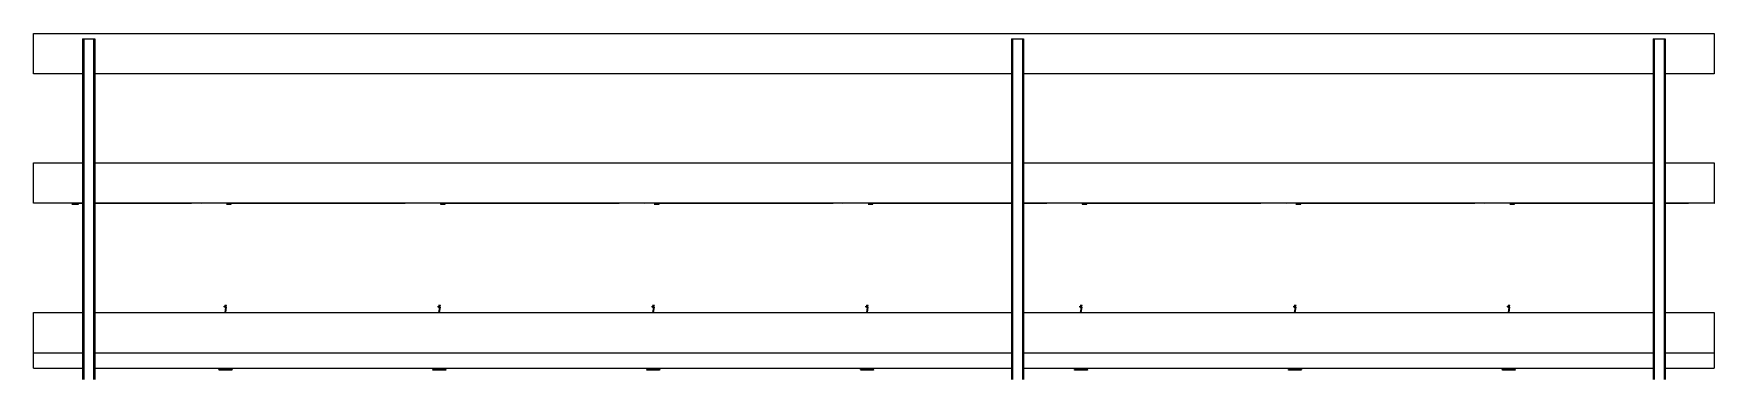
# Model space of a CAD drawing. Header units: millimetres. Extents: x -9331 to 290327, y -149899 to 15728.
# Drawn here: x -8141 to -2640, y 14597 to 15728 of the extents above; entities that cross this region are included whole.
import ezdxf

# ---------------------------------------------------------------- set-up
doc = ezdxf.new("R2010")
doc.units = ezdxf.units.MM
doc.header["$LTSCALE"] = 2

msp = doc.modelspace()

# ---------------------------------------------------------------- linework, layer by layer
at = {"color": 7, "linetype": 'Continuous', "lineweight": 25}
for p, q in [((-8141.09, 15596.47), (-8141.09, 15728.47)), ((-8141.09, 15728.47), (-2641.09, 15728.47)), ((-7981.09, 15711.47), (-7981.09, 14597.31)), ((-7981.09, 15711.47), (-7941.09, 15711.47)), ((-7977.09, 15711.47), (-7977.09, 14597.31)), ((-7945.09, 15711.47), (-7945.09, 14597.31)), ((-7941.09, 15711.47), (-7941.09, 14597.31)), ((-4941.09, 15711.47), (-4901.09, 15711.47)), ((-4941.09, 15711.47), (-4941.09, 14597.31)), ((-4937.09, 15711.47), (-4937.09, 14597.31)), ((-4905.09, 15711.47), (-4905.09, 14597.31)), ((-4901.09, 15711.47), (-4901.09, 14597.31)), ((-2841.09, 15711.47), (-2801.09, 15711.47)), ((-2841.09, 15711.47), (-2841.09, 14597.31)), ((-2837.09, 15711.47), (-2837.09, 14597.31)), ((-2805.09, 15711.47), (-2805.09, 14597.31)), ((-2801.09, 15711.47), (-2801.09, 14597.31)), ((-2641.09, 15728.47), (-2641.09, 15596.47)), ((-7981.09, 15596.47), (-8141.09, 15596.47)), ((-4941.09, 15596.47), (-7941.09, 15596.47)), ((-2841.09, 15596.47), (-4901.09, 15596.47)), ((-2641.09, 15596.47), (-2801.09, 15596.47)), ((-8141.09, 15173.47), (-8141.09, 15305.47)), ((-8141.09, 15305.47), (-7981.09, 15305.47)), ((-7941.09, 15305.47), (-4941.09, 15305.47)), ((-4901.09, 15305.47), (-2841.09, 15305.47)), ((-2801.09, 15305.47), (-2641.09, 15305.47)), ((-2641.09, 15305.47), (-2641.09, 15173.47)), ((-7981.09, 15173.47), (-8141.09, 15173.47)), ((-8016.09, 15170.65), (-7994.09, 15170.65)), ((-8009.09, 15173.47), (-8009.09, 15170.65)), ((-7994.09, 15170.65), (-7994.09, 15173.47)), ((-7981.09, 15172.65), (-7994.09, 15172.65)), ((-4941.09, 15173.47), (-7941.09, 15173.47)), ((-7624.73, 15172.65), (-7941.09, 15172.65)), ((-7593.05, 15173.47), (-7593.38, 15173.18)), ((-7541.07, 15173.18), (-7541.41, 15173.47)), ((-7509.73, 15170.65), (-7494.09, 15170.65)), ((-7509.09, 15173.47), (-7509.09, 15170.65)), ((-7494.09, 15170.65), (-7494.09, 15173.47)), ((-6924.73, 15172.65), (-7494.09, 15172.65)), ((-6893.05, 15173.47), (-6893.38, 15173.18)), ((-6841.07, 15173.18), (-6841.41, 15173.47)), ((-6809.73, 15170.65), (-6794.09, 15170.65)), ((-6809.09, 15173.47), (-6809.09, 15170.65)), ((-6794.09, 15170.65), (-6794.09, 15173.47)), ((-6224.73, 15172.65), (-6794.09, 15172.65)), ((-6193.05, 15173.47), (-6193.38, 15173.18)), ((-6141.07, 15173.18), (-6141.41, 15173.47)), ((-6109.73, 15170.65), (-6094.09, 15170.65)), ((-6109.09, 15173.47), (-6109.09, 15170.65)), ((-6094.09, 15170.65), (-6094.09, 15173.47)), ((-5524.73, 15172.65), (-6094.09, 15172.65)), ((-5493.05, 15173.47), (-5493.38, 15173.18)), ((-5441.07, 15173.18), (-5441.41, 15173.47)), ((-5409.73, 15170.65), (-5394.09, 15170.65)), ((-5409.09, 15173.47), (-5409.09, 15170.65)), ((-5394.09, 15170.65), (-5394.09, 15173.47)), ((-4941.09, 15172.65), (-5394.09, 15172.65)), ((-2841.09, 15173.47), (-4901.09, 15173.47)), ((-4824.73, 15172.65), (-4901.09, 15172.65)), ((-4793.05, 15173.47), (-4793.38, 15173.18)), ((-4741.07, 15173.18), (-4741.41, 15173.47)), ((-4709.73, 15170.65), (-4694.09, 15170.65)), ((-4709.09, 15173.47), (-4709.09, 15170.65)), ((-4694.09, 15170.65), (-4694.09, 15173.47)), ((-4124.73, 15172.65), (-4694.09, 15172.65)), ((-4093.05, 15173.47), (-4093.38, 15173.18)), ((-4041.07, 15173.18), (-4041.41, 15173.47)), ((-4009.73, 15170.65), (-3994.09, 15170.65)), ((-4009.09, 15173.47), (-4009.09, 15170.65)), ((-3994.09, 15170.65), (-3994.09, 15173.47)), ((-3424.73, 15172.65), (-3994.09, 15172.65)), ((-3393.05, 15173.47), (-3393.38, 15173.18)), ((-3341.07, 15173.18), (-3341.41, 15173.47)), ((-3309.73, 15170.65), (-3294.09, 15170.65)), ((-3309.09, 15173.47), (-3309.09, 15170.65)), ((-3294.09, 15170.65), (-3294.09, 15173.47)), ((-2841.09, 15172.65), (-3294.09, 15172.65)), ((-2641.09, 15173.47), (-2801.09, 15173.47)), ((-2724.73, 15172.65), (-2801.09, 15172.65)), ((-2693.05, 15173.47), (-2693.38, 15173.18)), ((-2641.07, 15173.18), (-2641.41, 15173.47)), ((-8141.09, 14816.31), (-7981.09, 14816.31)), ((-8141.09, 14634.31), (-8141.09, 14816.31)), ((-7941.09, 14816.31), (-4941.09, 14816.31)), ((-7516.25, 14836.26), (-7517.23, 14836.43)), ((-7515.58, 14840.26), (-7514.59, 14840.1)), ((-7514.59, 14839.39), (-7515.49, 14833.98)), ((-7515.49, 14833.98), (-7511.44, 14833.98)), ((-7515.49, 14833.98), (-7515.49, 14833.27)), ((-7511.68, 14833.27), (-7515.49, 14833.27)), ((-7514.59, 14840.1), (-7510.54, 14840.1)), ((-7514.59, 14840.1), (-7514.59, 14839.39)), ((-7510.54, 14839.39), (-7514.59, 14839.39)), ((-7514.5, 14816.31), (-7511.68, 14833.27)), ((-7510.69, 14833.11), (-7513.49, 14816.31)), ((-7510.69, 14833.11), (-7511.68, 14833.27)), ((-7511.44, 14833.98), (-7510.54, 14839.39)), ((-7510.54, 14839.39), (-7510.54, 14840.1)), ((-7510.54, 14840.1), (-7509.55, 14839.94)), ((-6816.25, 14836.26), (-6817.23, 14836.43)), ((-6815.58, 14840.26), (-6814.59, 14840.1)), ((-6814.59, 14839.39), (-6815.49, 14833.98)), ((-6815.49, 14833.98), (-6811.44, 14833.98)), ((-6815.49, 14833.98), (-6815.49, 14833.27)), ((-6811.68, 14833.27), (-6815.49, 14833.27)), ((-6814.59, 14840.1), (-6810.54, 14840.1)), ((-6814.59, 14840.1), (-6814.59, 14839.39)), ((-6810.54, 14839.39), (-6814.59, 14839.39)), ((-6814.5, 14816.31), (-6811.68, 14833.27)), ((-6810.69, 14833.11), (-6813.49, 14816.31)), ((-6810.69, 14833.11), (-6811.68, 14833.27)), ((-6811.44, 14833.98), (-6810.54, 14839.39)), ((-6810.54, 14839.39), (-6810.54, 14840.1)), ((-6810.54, 14840.1), (-6809.55, 14839.94)), ((-6116.25, 14836.26), (-6117.23, 14836.43)), ((-6115.58, 14840.26), (-6114.59, 14840.1)), ((-6114.59, 14839.39), (-6115.49, 14833.98)), ((-6115.49, 14833.98), (-6111.44, 14833.98)), ((-6115.49, 14833.98), (-6115.49, 14833.27)), ((-6111.68, 14833.27), (-6115.49, 14833.27)), ((-6114.59, 14840.1), (-6110.54, 14840.1)), ((-6114.59, 14840.1), (-6114.59, 14839.39)), ((-6110.54, 14839.39), (-6114.59, 14839.39)), ((-6114.5, 14816.31), (-6111.68, 14833.27)), ((-6110.69, 14833.11), (-6113.49, 14816.31)), ((-6110.69, 14833.11), (-6111.68, 14833.27)), ((-6111.44, 14833.98), (-6110.54, 14839.39)), ((-6110.54, 14839.39), (-6110.54, 14840.1)), ((-6110.54, 14840.1), (-6109.55, 14839.94)), ((-5416.25, 14836.26), (-5417.23, 14836.43)), ((-5415.58, 14840.26), (-5414.59, 14840.1)), ((-5414.59, 14839.39), (-5415.49, 14833.98)), ((-5415.49, 14833.98), (-5411.44, 14833.98)), ((-5415.49, 14833.98), (-5415.49, 14833.27)), ((-5411.68, 14833.27), (-5415.49, 14833.27)), ((-5414.59, 14840.1), (-5410.54, 14840.1)), ((-5414.59, 14840.1), (-5414.59, 14839.39)), ((-5410.54, 14839.39), (-5414.59, 14839.39)), ((-5414.5, 14816.31), (-5411.68, 14833.27)), ((-5410.69, 14833.11), (-5413.49, 14816.31)), ((-5410.69, 14833.11), (-5411.68, 14833.27)), ((-5411.44, 14833.98), (-5410.54, 14839.39)), ((-5410.54, 14839.39), (-5410.54, 14840.1)), ((-5410.54, 14840.1), (-5409.55, 14839.94)), ((-4901.09, 14816.31), (-2841.09, 14816.31)), ((-4716.25, 14836.26), (-4717.23, 14836.43)), ((-4715.58, 14840.26), (-4714.59, 14840.1)), ((-4714.59, 14839.39), (-4715.49, 14833.98)), ((-4715.49, 14833.98), (-4711.44, 14833.98)), ((-4715.49, 14833.98), (-4715.49, 14833.27)), ((-4711.68, 14833.27), (-4715.49, 14833.27)), ((-4714.59, 14840.1), (-4710.54, 14840.1)), ((-4714.59, 14840.1), (-4714.59, 14839.39)), ((-4710.54, 14839.39), (-4714.59, 14839.39)), ((-4714.5, 14816.31), (-4711.68, 14833.27)), ((-4710.69, 14833.11), (-4713.49, 14816.31)), ((-4710.69, 14833.11), (-4711.68, 14833.27)), ((-4711.44, 14833.98), (-4710.54, 14839.39)), ((-4710.54, 14839.39), (-4710.54, 14840.1)), ((-4710.54, 14840.1), (-4709.55, 14839.94)), ((-4016.25, 14836.26), (-4017.23, 14836.43)), ((-4015.58, 14840.26), (-4014.59, 14840.1)), ((-4014.59, 14839.39), (-4015.49, 14833.98)), ((-4015.49, 14833.98), (-4011.44, 14833.98)), ((-4015.49, 14833.98), (-4015.49, 14833.27)), ((-4011.68, 14833.27), (-4015.49, 14833.27)), ((-4014.59, 14840.1), (-4010.54, 14840.1)), ((-4014.59, 14840.1), (-4014.59, 14839.39)), ((-4010.54, 14839.39), (-4014.59, 14839.39)), ((-4014.5, 14816.31), (-4011.68, 14833.27)), ((-4010.69, 14833.11), (-4013.49, 14816.31)), ((-4010.69, 14833.11), (-4011.68, 14833.27)), ((-4011.44, 14833.98), (-4010.54, 14839.39)), ((-4010.54, 14839.39), (-4010.54, 14840.1)), ((-4010.54, 14840.1), (-4009.55, 14839.94)), ((-3316.25, 14836.26), (-3317.23, 14836.43)), ((-3315.58, 14840.26), (-3314.59, 14840.1)), ((-3314.59, 14839.39), (-3315.49, 14833.98)), ((-3315.49, 14833.98), (-3311.44, 14833.98)), ((-3315.49, 14833.98), (-3315.49, 14833.27)), ((-3311.68, 14833.27), (-3315.49, 14833.27)), ((-3314.59, 14840.1), (-3310.54, 14840.1)), ((-3314.59, 14840.1), (-3314.59, 14839.39)), ((-3310.54, 14839.39), (-3314.59, 14839.39)), ((-3314.5, 14816.31), (-3311.68, 14833.27)), ((-3310.69, 14833.11), (-3313.49, 14816.31)), ((-3310.69, 14833.11), (-3311.68, 14833.27)), ((-3311.44, 14833.98), (-3310.54, 14839.39)), ((-3310.54, 14839.39), (-3310.54, 14840.1)), ((-3310.54, 14840.1), (-3309.55, 14839.94)), ((-2801.09, 14816.31), (-2641.09, 14816.31)), ((-2641.09, 14816.31), (-2641.09, 14634.31)), ((-8141.09, 14684.31), (-7981.09, 14684.31)), ((-8141.09, 14634.31), (-7981.09, 14634.31)), ((-7941.09, 14684.31), (-4941.09, 14684.31)), ((-7941.09, 14634.31), (-4941.09, 14634.31)), ((-4901.09, 14684.31), (-2841.09, 14684.31)), ((-4901.09, 14634.31), (-2841.09, 14634.31)), ((-2801.09, 14684.31), (-2641.09, 14684.31)), ((-2801.09, 14634.31), (-2641.09, 14634.31)), ((-7534.59, 14629.69), (-7491.33, 14629.69)), ((-7493.69, 14628.69), (-7533.59, 14628.69)), ((-7493.69, 14627.69), (-7533.59, 14627.69)), ((-7493.69, 14627.69), (-7493.69, 14628.69)), ((-7492.7, 14627.52), (-7493.69, 14627.69)), ((-6834.59, 14629.69), (-6791.33, 14629.69)), ((-6793.69, 14628.69), (-6833.59, 14628.69)), ((-6793.69, 14627.69), (-6833.59, 14627.69)), ((-6793.69, 14627.69), (-6793.69, 14628.69)), ((-6792.7, 14627.52), (-6793.69, 14627.69)), ((-6134.59, 14629.69), (-6091.33, 14629.69)), ((-6093.69, 14628.69), (-6133.59, 14628.69)), ((-6093.69, 14627.69), (-6133.59, 14627.69)), ((-6093.69, 14627.69), (-6093.69, 14628.69)), ((-6092.7, 14627.52), (-6093.69, 14627.69)), ((-5434.59, 14629.69), (-5391.33, 14629.69)), ((-5393.69, 14628.69), (-5433.59, 14628.69)), ((-5393.69, 14627.69), (-5433.59, 14627.69)), ((-5393.69, 14627.69), (-5393.69, 14628.69)), ((-5392.7, 14627.52), (-5393.69, 14627.69)), ((-4734.59, 14629.69), (-4691.33, 14629.69)), ((-4693.69, 14628.69), (-4733.59, 14628.69)), ((-4693.69, 14627.69), (-4733.59, 14627.69)), ((-4693.69, 14627.69), (-4693.69, 14628.69)), ((-4692.7, 14627.52), (-4693.69, 14627.69)), ((-4034.59, 14629.69), (-3991.33, 14629.69)), ((-3993.69, 14628.69), (-4033.59, 14628.69)), ((-3993.69, 14627.69), (-4033.59, 14627.69)), ((-3993.69, 14627.69), (-3993.69, 14628.69)), ((-3992.7, 14627.52), (-3993.69, 14627.69)), ((-3334.59, 14629.69), (-3291.33, 14629.69)), ((-3293.69, 14628.69), (-3333.59, 14628.69)), ((-3293.69, 14627.69), (-3333.59, 14627.69)), ((-3293.69, 14627.69), (-3293.69, 14628.69)), ((-3292.7, 14627.52), (-3293.69, 14627.69))]:
    msp.add_line(p, q, dxfattribs=at)
at = {"color": 7, "linetype": 'Continuous', "lineweight": 25, "flags": 128}
msp.add_lwpolyline([(-2641.09, 15174.51), (-2640.67, 15174.14), (-2640.37, 15173.88)], dxfattribs=at)
at = {"color": 7, "linetype": 'Continuous', "lineweight": 25}
for centre, radius, start, end in [((-7514.65, 14840.32), 0.93, 183.50481, 273.57225), ((-7511.25, 14834.81), 0.851, 257.42366, 340.21497), ((-7510.35, 14840.22), 0.851, 257.42366, 340.21497), ((-6814.65, 14840.32), 0.93, 183.50481, 273.57225), ((-6811.25, 14834.81), 0.851, 257.42366, 340.21497), ((-6810.35, 14840.22), 0.851, 257.42366, 340.21497), ((-6114.65, 14840.32), 0.93, 183.50481, 273.57225), ((-6111.25, 14834.81), 0.851, 257.42366, 340.21497), ((-6110.35, 14840.22), 0.851, 257.42366, 340.21497), ((-5414.65, 14840.32), 0.93, 183.50481, 273.57225), ((-5411.25, 14834.81), 0.851, 257.42366, 340.21497), ((-5410.35, 14840.22), 0.851, 257.42366, 340.21497), ((-4714.65, 14840.32), 0.93, 183.50481, 273.57225), ((-4711.25, 14834.81), 0.851, 257.42366, 340.21497), ((-4710.35, 14840.22), 0.851, 257.42366, 340.21497), ((-4014.65, 14840.32), 0.93, 183.50481, 273.57225), ((-4011.25, 14834.81), 0.851, 257.42366, 340.21497), ((-4010.35, 14840.22), 0.851, 257.42366, 340.21497), ((-3314.65, 14840.32), 0.93, 183.50481, 273.57225), ((-3311.25, 14834.81), 0.851, 257.42366, 340.21497), ((-3310.35, 14840.22), 0.851, 257.42366, 340.21497), ((-7533.59, 14629.69), 1, 180, 270), ((-7528.59, 14627.69), 1, 90, 180), ((-7493.69, 14627.69), 1, 350.53768, 90), ((-6833.59, 14629.69), 1, 180, 270), ((-6828.59, 14627.69), 1, 90, 180), ((-6793.69, 14627.69), 1, 350.53768, 90), ((-6133.59, 14629.69), 1, 180, 270), ((-6128.59, 14627.69), 1, 90, 180), ((-6093.69, 14627.69), 1, 350.53768, 90), ((-5433.59, 14629.69), 1, 180, 270), ((-5428.59, 14627.69), 1, 90, 180), ((-5393.69, 14627.69), 1, 350.53768, 90), ((-4733.59, 14629.69), 1, 180, 270), ((-4728.59, 14627.69), 1, 90, 180), ((-4693.69, 14627.69), 1, 350.53768, 90), ((-4033.59, 14629.69), 1, 180, 270), ((-4028.59, 14627.69), 1, 90, 180), ((-3993.69, 14627.69), 1, 350.53768, 90), ((-3333.59, 14629.69), 1, 180, 270), ((-3328.59, 14627.69), 1, 90, 180), ((-3293.69, 14627.69), 1, 350.53768, 90)]:
    msp.add_arc(centre, radius, start, end, dxfattribs=at)
for points, knots in [([(-7515.49, 14833.27), (-7515.62, 14833.28), (-7515.9, 14833.3), (-7516.29, 14833.49), (-7516.65, 14833.8), (-7517.05, 14834.38), (-7517.33, 14835.3), (-7517.26, 14836.05), (-7517.23, 14836.43)], [0, 0, 0, 0, 0.095726, 0.1997885, 0.3149821, 0.4424314, 0.7222292, 1, 1, 1, 1]), ([(-7515.49, 14833.98), (-7515.53, 14833.98), (-7515.6, 14833.98), (-7515.73, 14834.01), (-7515.9, 14834.12), (-7516.07, 14834.34), (-7516.25, 14834.77), (-7516.34, 14835.44), (-7516.28, 14835.99), (-7516.25, 14836.26)], [0, 0, 0, 0, 0.0364832, 0.072833, 0.1504444, 0.2492898, 0.3741476, 0.6789551, 1, 1, 1, 1]), ([(-7511.44, 14833.98), (-7511.47, 14833.88), (-7511.54, 14833.67), (-7511.63, 14833.4), (-7511.68, 14833.27)], [0, 0, 0, 0, 0.4965577, 1, 1, 1, 1]), ([(-7510.69, 14833.11), (-7510.64, 14833.4), (-7510.55, 14833.93), (-7510.48, 14834.34), (-7510.45, 14834.52)], [0, 0, 0, 0, 0.5609476, 1, 1, 1, 1]), ([(-6815.49, 14833.27), (-6815.62, 14833.28), (-6815.9, 14833.3), (-6816.29, 14833.49), (-6816.65, 14833.8), (-6817.05, 14834.38), (-6817.33, 14835.3), (-6817.26, 14836.05), (-6817.23, 14836.43)], [0, 0, 0, 0, 0.095726, 0.1997885, 0.3149821, 0.4424314, 0.7222292, 1, 1, 1, 1]), ([(-6815.49, 14833.98), (-6815.53, 14833.98), (-6815.6, 14833.98), (-6815.73, 14834.01), (-6815.9, 14834.12), (-6816.07, 14834.34), (-6816.25, 14834.77), (-6816.34, 14835.44), (-6816.28, 14835.99), (-6816.25, 14836.26)], [0, 0, 0, 0, 0.0364832, 0.072833, 0.1504444, 0.2492898, 0.3741476, 0.6789551, 1, 1, 1, 1]), ([(-6811.44, 14833.98), (-6811.47, 14833.88), (-6811.54, 14833.67), (-6811.63, 14833.4), (-6811.68, 14833.27)], [0, 0, 0, 0, 0.4965577, 1, 1, 1, 1]), ([(-6810.69, 14833.11), (-6810.64, 14833.4), (-6810.55, 14833.93), (-6810.48, 14834.34), (-6810.45, 14834.52)], [0, 0, 0, 0, 0.5609476, 1, 1, 1, 1]), ([(-6115.49, 14833.27), (-6115.62, 14833.28), (-6115.9, 14833.3), (-6116.29, 14833.49), (-6116.65, 14833.8), (-6117.05, 14834.38), (-6117.33, 14835.3), (-6117.26, 14836.05), (-6117.23, 14836.43)], [0, 0, 0, 0, 0.095726, 0.1997885, 0.3149821, 0.4424314, 0.7222292, 1, 1, 1, 1]), ([(-6115.49, 14833.98), (-6115.53, 14833.98), (-6115.6, 14833.98), (-6115.73, 14834.01), (-6115.9, 14834.12), (-6116.07, 14834.34), (-6116.25, 14834.77), (-6116.34, 14835.44), (-6116.28, 14835.99), (-6116.25, 14836.26)], [0, 0, 0, 0, 0.0364832, 0.072833, 0.1504444, 0.2492898, 0.3741476, 0.6789551, 1, 1, 1, 1]), ([(-6111.44, 14833.98), (-6111.47, 14833.88), (-6111.54, 14833.67), (-6111.63, 14833.4), (-6111.68, 14833.27)], [0, 0, 0, 0, 0.4965577, 1, 1, 1, 1]), ([(-6110.69, 14833.11), (-6110.64, 14833.4), (-6110.55, 14833.93), (-6110.48, 14834.34), (-6110.45, 14834.52)], [0, 0, 0, 0, 0.5609476, 1, 1, 1, 1]), ([(-5415.49, 14833.27), (-5415.62, 14833.28), (-5415.9, 14833.3), (-5416.29, 14833.49), (-5416.65, 14833.8), (-5417.05, 14834.38), (-5417.33, 14835.3), (-5417.26, 14836.05), (-5417.23, 14836.43)], [0, 0, 0, 0, 0.095726, 0.1997885, 0.3149821, 0.4424314, 0.7222292, 1, 1, 1, 1]), ([(-5415.49, 14833.98), (-5415.53, 14833.98), (-5415.6, 14833.98), (-5415.73, 14834.01), (-5415.9, 14834.12), (-5416.07, 14834.34), (-5416.25, 14834.77), (-5416.34, 14835.44), (-5416.28, 14835.99), (-5416.25, 14836.26)], [0, 0, 0, 0, 0.0364832, 0.072833, 0.1504444, 0.2492898, 0.3741476, 0.6789551, 1, 1, 1, 1]), ([(-5411.44, 14833.98), (-5411.47, 14833.88), (-5411.54, 14833.67), (-5411.63, 14833.4), (-5411.68, 14833.27)], [0, 0, 0, 0, 0.4965577, 1, 1, 1, 1]), ([(-5410.69, 14833.11), (-5410.64, 14833.4), (-5410.55, 14833.93), (-5410.48, 14834.34), (-5410.45, 14834.52)], [0, 0, 0, 0, 0.5609476, 1, 1, 1, 1]), ([(-4715.49, 14833.27), (-4715.62, 14833.28), (-4715.9, 14833.3), (-4716.29, 14833.49), (-4716.65, 14833.8), (-4717.05, 14834.38), (-4717.33, 14835.3), (-4717.26, 14836.05), (-4717.23, 14836.43)], [0, 0, 0, 0, 0.095726, 0.1997885, 0.3149821, 0.4424314, 0.7222292, 1, 1, 1, 1]), ([(-4715.49, 14833.98), (-4715.53, 14833.98), (-4715.6, 14833.98), (-4715.73, 14834.01), (-4715.9, 14834.12), (-4716.07, 14834.34), (-4716.25, 14834.77), (-4716.34, 14835.44), (-4716.28, 14835.99), (-4716.25, 14836.26)], [0, 0, 0, 0, 0.0364832, 0.072833, 0.1504444, 0.2492898, 0.3741476, 0.6789551, 1, 1, 1, 1]), ([(-4711.44, 14833.98), (-4711.47, 14833.88), (-4711.54, 14833.67), (-4711.63, 14833.4), (-4711.68, 14833.27)], [0, 0, 0, 0, 0.4965577, 1, 1, 1, 1]), ([(-4710.69, 14833.11), (-4710.64, 14833.4), (-4710.55, 14833.93), (-4710.48, 14834.34), (-4710.45, 14834.52)], [0, 0, 0, 0, 0.5609476, 1, 1, 1, 1]), ([(-4015.49, 14833.27), (-4015.62, 14833.28), (-4015.9, 14833.3), (-4016.29, 14833.49), (-4016.65, 14833.8), (-4017.05, 14834.38), (-4017.33, 14835.3), (-4017.26, 14836.05), (-4017.23, 14836.43)], [0, 0, 0, 0, 0.095726, 0.1997885, 0.3149821, 0.4424314, 0.7222292, 1, 1, 1, 1]), ([(-4015.49, 14833.98), (-4015.53, 14833.98), (-4015.6, 14833.98), (-4015.73, 14834.01), (-4015.9, 14834.12), (-4016.07, 14834.34), (-4016.25, 14834.77), (-4016.34, 14835.44), (-4016.28, 14835.99), (-4016.25, 14836.26)], [0, 0, 0, 0, 0.0364832, 0.072833, 0.1504444, 0.2492898, 0.3741476, 0.6789551, 1, 1, 1, 1]), ([(-4011.44, 14833.98), (-4011.47, 14833.88), (-4011.54, 14833.67), (-4011.63, 14833.4), (-4011.68, 14833.27)], [0, 0, 0, 0, 0.4965577, 1, 1, 1, 1]), ([(-4010.69, 14833.11), (-4010.64, 14833.4), (-4010.55, 14833.93), (-4010.48, 14834.34), (-4010.45, 14834.52)], [0, 0, 0, 0, 0.5609476, 1, 1, 1, 1]), ([(-3315.49, 14833.27), (-3315.62, 14833.28), (-3315.9, 14833.3), (-3316.29, 14833.49), (-3316.65, 14833.8), (-3317.05, 14834.38), (-3317.33, 14835.3), (-3317.26, 14836.05), (-3317.23, 14836.43)], [0, 0, 0, 0, 0.095726, 0.1997885, 0.3149821, 0.4424314, 0.7222292, 1, 1, 1, 1]), ([(-3315.49, 14833.98), (-3315.53, 14833.98), (-3315.6, 14833.98), (-3315.73, 14834.01), (-3315.9, 14834.12), (-3316.07, 14834.34), (-3316.25, 14834.77), (-3316.34, 14835.44), (-3316.28, 14835.99), (-3316.25, 14836.26)], [0, 0, 0, 0, 0.0364832, 0.072833, 0.1504444, 0.2492898, 0.3741476, 0.6789551, 1, 1, 1, 1]), ([(-3311.44, 14833.98), (-3311.47, 14833.88), (-3311.54, 14833.67), (-3311.63, 14833.4), (-3311.68, 14833.27)], [0, 0, 0, 0, 0.4965577, 1, 1, 1, 1]), ([(-3310.69, 14833.11), (-3310.64, 14833.4), (-3310.55, 14833.93), (-3310.48, 14834.34), (-3310.45, 14834.52)], [0, 0, 0, 0, 0.5609476, 1, 1, 1, 1]), ([(-7533.59, 14627.69), (-7533.62, 14627.69), (-7533.69, 14627.69), (-7533.82, 14627.73), (-7533.98, 14627.83), (-7534.16, 14628.02), (-7534.38, 14628.39), (-7534.55, 14628.96), (-7534.58, 14629.44), (-7534.59, 14629.69)], [0, 0, 0, 0, 0.0356554, 0.0727469, 0.1551323, 0.2580548, 0.3854336, 0.685874, 1, 1, 1, 1]), ([(-7493.69, 14628.69), (-7493.69, 14628.69), (-7493.68, 14628.69), (-7493.64, 14628.71), (-7493.52, 14628.76), (-7493.29, 14628.85), (-7492.59, 14629.15), (-7491.9, 14629.44), (-7491.33, 14629.69)], [0, 0, 0, 0, 0.0321328, 0.0659773, 0.1434645, 0.2440544, 0.3717218, 1, 1, 1, 1]), ([(-7491.33, 14629.69), (-7491.66, 14629.16), (-7492.06, 14628.53), (-7492.47, 14627.89), (-7492.6, 14627.68), (-7492.67, 14627.57), (-7492.7, 14627.53), (-7492.7, 14627.52), (-7492.7, 14627.52)], [0, 0, 0, 0, 0.6282779, 0.7559355, 0.8565351, 0.9340199, 0.9678651, 1, 1, 1, 1]), ([(-6833.59, 14627.69), (-6833.62, 14627.69), (-6833.69, 14627.69), (-6833.82, 14627.73), (-6833.98, 14627.83), (-6834.16, 14628.02), (-6834.38, 14628.39), (-6834.55, 14628.96), (-6834.58, 14629.44), (-6834.59, 14629.69)], [0, 0, 0, 0, 0.0356554, 0.0727469, 0.1551323, 0.2580548, 0.3854336, 0.685874, 1, 1, 1, 1]), ([(-6793.69, 14628.69), (-6793.69, 14628.69), (-6793.68, 14628.69), (-6793.64, 14628.71), (-6793.52, 14628.76), (-6793.29, 14628.85), (-6792.59, 14629.15), (-6791.9, 14629.44), (-6791.33, 14629.69)], [0, 0, 0, 0, 0.0321328, 0.0659773, 0.1434645, 0.2440544, 0.3717218, 1, 1, 1, 1]), ([(-6791.33, 14629.69), (-6791.66, 14629.16), (-6792.06, 14628.53), (-6792.47, 14627.89), (-6792.6, 14627.68), (-6792.67, 14627.57), (-6792.7, 14627.53), (-6792.7, 14627.52), (-6792.7, 14627.52)], [0, 0, 0, 0, 0.6282779, 0.7559355, 0.8565351, 0.9340199, 0.9678651, 1, 1, 1, 1]), ([(-6133.59, 14627.69), (-6133.62, 14627.69), (-6133.69, 14627.69), (-6133.82, 14627.73), (-6133.98, 14627.83), (-6134.16, 14628.02), (-6134.38, 14628.39), (-6134.55, 14628.96), (-6134.58, 14629.44), (-6134.59, 14629.69)], [0, 0, 0, 0, 0.0356554, 0.0727469, 0.1551323, 0.2580548, 0.3854336, 0.685874, 1, 1, 1, 1]), ([(-6093.69, 14628.69), (-6093.69, 14628.69), (-6093.68, 14628.69), (-6093.64, 14628.71), (-6093.52, 14628.76), (-6093.29, 14628.85), (-6092.59, 14629.15), (-6091.9, 14629.44), (-6091.33, 14629.69)], [0, 0, 0, 0, 0.0321328, 0.0659773, 0.1434645, 0.2440544, 0.3717218, 1, 1, 1, 1]), ([(-6091.33, 14629.69), (-6091.66, 14629.16), (-6092.06, 14628.53), (-6092.47, 14627.89), (-6092.6, 14627.68), (-6092.67, 14627.57), (-6092.7, 14627.53), (-6092.7, 14627.52), (-6092.7, 14627.52)], [0, 0, 0, 0, 0.6282779, 0.7559355, 0.8565351, 0.9340199, 0.9678651, 1, 1, 1, 1]), ([(-5433.59, 14627.69), (-5433.62, 14627.69), (-5433.69, 14627.69), (-5433.82, 14627.73), (-5433.98, 14627.83), (-5434.16, 14628.02), (-5434.38, 14628.39), (-5434.55, 14628.96), (-5434.58, 14629.44), (-5434.59, 14629.69)], [0, 0, 0, 0, 0.0356554, 0.0727469, 0.1551323, 0.2580548, 0.3854336, 0.685874, 1, 1, 1, 1]), ([(-5393.69, 14628.69), (-5393.69, 14628.69), (-5393.68, 14628.69), (-5393.64, 14628.71), (-5393.52, 14628.76), (-5393.29, 14628.85), (-5392.59, 14629.15), (-5391.9, 14629.44), (-5391.33, 14629.69)], [0, 0, 0, 0, 0.0321328, 0.0659773, 0.1434645, 0.2440544, 0.3717218, 1, 1, 1, 1]), ([(-5391.33, 14629.69), (-5391.66, 14629.16), (-5392.06, 14628.53), (-5392.47, 14627.89), (-5392.6, 14627.68), (-5392.67, 14627.57), (-5392.7, 14627.53), (-5392.7, 14627.52), (-5392.7, 14627.52)], [0, 0, 0, 0, 0.6282779, 0.7559355, 0.8565351, 0.9340199, 0.9678651, 1, 1, 1, 1]), ([(-4733.59, 14627.69), (-4733.62, 14627.69), (-4733.69, 14627.69), (-4733.82, 14627.73), (-4733.98, 14627.83), (-4734.16, 14628.02), (-4734.38, 14628.39), (-4734.55, 14628.96), (-4734.58, 14629.44), (-4734.59, 14629.69)], [0, 0, 0, 0, 0.0356554, 0.0727469, 0.1551323, 0.2580548, 0.3854336, 0.685874, 1, 1, 1, 1]), ([(-4693.69, 14628.69), (-4693.69, 14628.69), (-4693.68, 14628.69), (-4693.64, 14628.71), (-4693.52, 14628.76), (-4693.29, 14628.85), (-4692.59, 14629.15), (-4691.9, 14629.44), (-4691.33, 14629.69)], [0, 0, 0, 0, 0.0321328, 0.0659773, 0.1434645, 0.2440544, 0.3717218, 1, 1, 1, 1]), ([(-4691.33, 14629.69), (-4691.66, 14629.16), (-4692.06, 14628.53), (-4692.47, 14627.89), (-4692.6, 14627.68), (-4692.67, 14627.57), (-4692.7, 14627.53), (-4692.7, 14627.52), (-4692.7, 14627.52)], [0, 0, 0, 0, 0.6282779, 0.7559355, 0.8565351, 0.9340199, 0.9678651, 1, 1, 1, 1]), ([(-4033.59, 14627.69), (-4033.62, 14627.69), (-4033.69, 14627.69), (-4033.82, 14627.73), (-4033.98, 14627.83), (-4034.16, 14628.02), (-4034.38, 14628.39), (-4034.55, 14628.96), (-4034.58, 14629.44), (-4034.59, 14629.69)], [0, 0, 0, 0, 0.0356554, 0.0727469, 0.1551323, 0.2580548, 0.3854336, 0.685874, 1, 1, 1, 1]), ([(-3993.69, 14628.69), (-3993.69, 14628.69), (-3993.68, 14628.69), (-3993.64, 14628.71), (-3993.52, 14628.76), (-3993.29, 14628.85), (-3992.59, 14629.15), (-3991.9, 14629.44), (-3991.33, 14629.69)], [0, 0, 0, 0, 0.0321328, 0.0659773, 0.1434645, 0.2440544, 0.3717218, 1, 1, 1, 1]), ([(-3991.33, 14629.69), (-3991.66, 14629.16), (-3992.06, 14628.53), (-3992.47, 14627.89), (-3992.6, 14627.68), (-3992.67, 14627.57), (-3992.7, 14627.53), (-3992.7, 14627.52), (-3992.7, 14627.52)], [0, 0, 0, 0, 0.6282779, 0.7559355, 0.8565351, 0.9340199, 0.9678651, 1, 1, 1, 1]), ([(-3333.59, 14627.69), (-3333.62, 14627.69), (-3333.69, 14627.69), (-3333.82, 14627.73), (-3333.98, 14627.83), (-3334.16, 14628.02), (-3334.38, 14628.39), (-3334.55, 14628.96), (-3334.58, 14629.44), (-3334.59, 14629.69)], [0, 0, 0, 0, 0.0356554, 0.0727469, 0.1551323, 0.2580548, 0.3854336, 0.685874, 1, 1, 1, 1]), ([(-3293.69, 14628.69), (-3293.69, 14628.69), (-3293.68, 14628.69), (-3293.64, 14628.71), (-3293.52, 14628.76), (-3293.29, 14628.85), (-3292.59, 14629.15), (-3291.9, 14629.44), (-3291.33, 14629.69)], [0, 0, 0, 0, 0.0321328, 0.0659773, 0.1434645, 0.2440544, 0.3717218, 1, 1, 1, 1]), ([(-3291.33, 14629.69), (-3291.66, 14629.16), (-3292.06, 14628.53), (-3292.47, 14627.89), (-3292.6, 14627.68), (-3292.67, 14627.57), (-3292.7, 14627.53), (-3292.7, 14627.52), (-3292.7, 14627.52)], [0, 0, 0, 0, 0.6282779, 0.7559355, 0.8565351, 0.9340199, 0.9678651, 1, 1, 1, 1])]:
    msp.add_open_spline(points, degree=3, knots=knots, dxfattribs=at)

doc.saveas('drawing.dxf')
